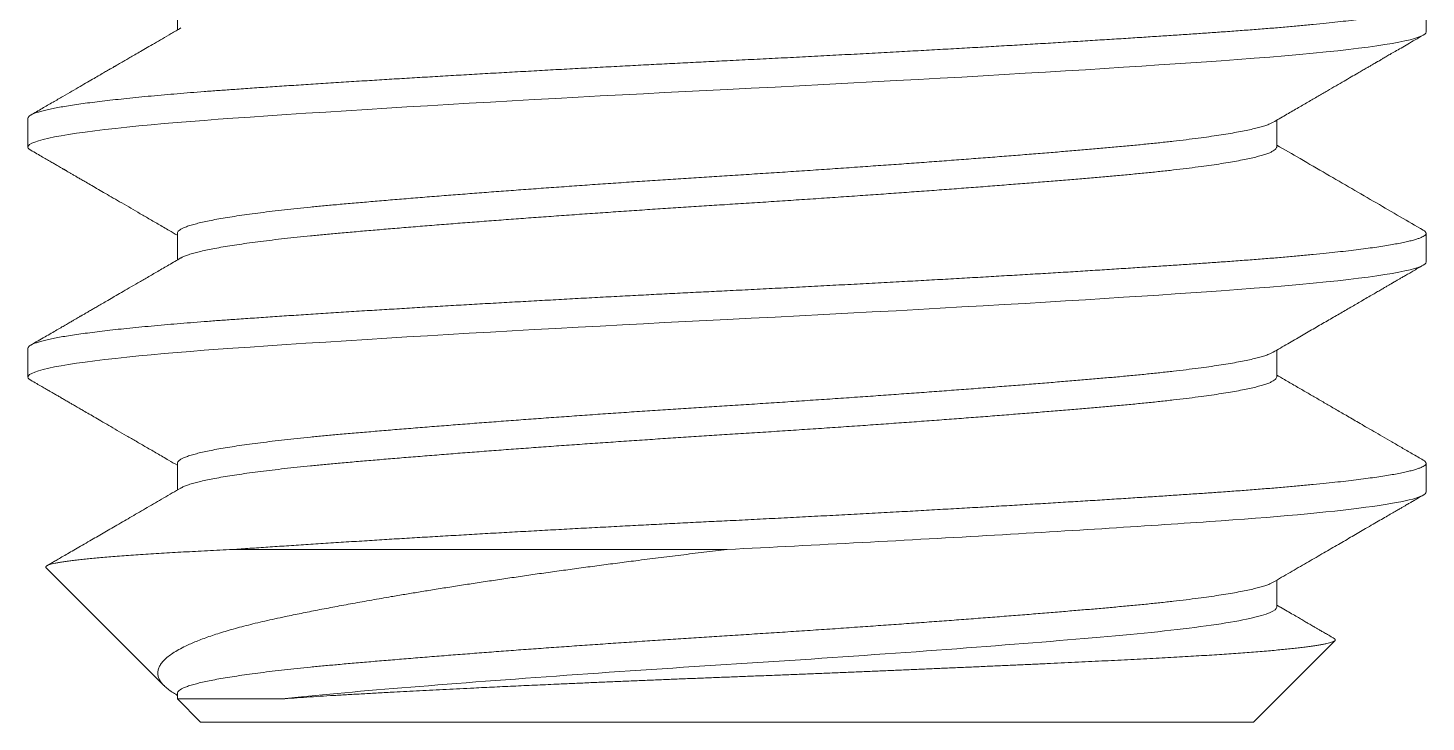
# Model space of a CAD drawing. Header units: inches. Extents: x -1 to 66.5, y -11.9 to 25.2.
# Drawn here: x 66.1278 to 66.3811, y -4.6519 to -4.5262 of the extents above; entities that cross this region are included whole.
import ezdxf

# ---------------------------------------------------------------- set-up
doc = ezdxf.new("R2010")
doc.units = ezdxf.units.IN
doc.header["$MEASUREMENT"] = 0
doc.linetypes.add('SLD-Solid', pattern=[0])
doc.layers.add('Fastener', color=134, linetype='Continuous')

msp = doc.modelspace()

# ---------------------------------------------------------------- linework, layer by layer
at = {"layer": 'Fastener', "linetype": 'SLD-Solid', "lineweight": 15}
for p, q in [((66.15482, -4.52171), (66.15482, -4.52656)), ((66.38109, -4.52691), (66.38109, -4.52171)), ((66.12775, -4.54254), (66.12775, -4.54775)), ((66.35402, -4.54775), (66.35402, -4.5429)), ((66.15482, -4.56337), (66.15482, -4.56822)), ((66.38109, -4.56858), (66.38109, -4.56337)), ((66.12775, -4.58421), (66.12775, -4.58941)), ((66.35402, -4.58941), (66.35402, -4.58456)), ((66.15482, -4.60504), (66.15482, -4.60989)), ((66.38109, -4.61025), (66.38109, -4.60504)), ((66.16485, -4.62066), (66.25442, -4.62066)), ((66.13105, -4.62397), (66.1524, -4.64531)), ((66.35402, -4.63108), (66.35402, -4.62623)), ((66.34984, -4.65191), (66.36457, -4.63718)), ((66.15475, -4.64702), (66.15482, -4.64706)), ((66.15482, -4.64671), (66.15482, -4.64773)), ((66.15482, -4.64773), (66.159, -4.65191)), ((66.34984, -4.65191), (66.159, -4.65191))]:
    msp.add_line(p, q, dxfattribs=at)
at = {"layer": 'Fastener', "linetype": 'SLD-Solid', "lineweight": 15, "flags": 128}
for points in [[(66.12825, -4.54831), (66.12798, -4.54813), (66.12781, -4.54794), (66.12775, -4.54775), (66.12783, -4.54753), (66.12805, -4.54731), (66.12843, -4.54708), (66.12897, -4.54685), (66.12966, -4.54662), (66.13052, -4.54638), (66.13152, -4.54615), (66.13259, -4.54593), (66.13378, -4.54571), (66.13511, -4.54548), (66.13656, -4.54526), (66.13814, -4.54504), (66.13984, -4.54482), (66.14166, -4.5446), (66.1436, -4.54438), (66.14566, -4.54416), (66.14782, -4.54394), (66.15009, -4.54372), (66.15246, -4.54351), (66.15479, -4.54331), (66.15719, -4.54311), (66.15968, -4.54292), (66.16223, -4.54273), (66.16485, -4.54254), (66.16799, -4.54232), (66.17124, -4.5421), (66.17462, -4.54187), (66.17811, -4.54164), (66.18171, -4.54141), (66.18541, -4.54118), (66.18921, -4.54094), (66.19278, -4.54072), (66.19642, -4.5405), (66.20013, -4.54028), (66.20389, -4.54005), (66.20771, -4.53983), (66.21158, -4.53961), (66.2155, -4.53939), (66.21945, -4.53917), (66.22343, -4.53895), (66.22743, -4.53873), (66.23145, -4.53851), (66.23548, -4.5383), (66.23928, -4.5381), (66.24308, -4.5379), (66.24687, -4.53771), (66.25065, -4.53752), (66.25442, -4.53733), (66.25878, -4.53711), (66.26315, -4.53689), (66.26755, -4.53666), (66.27195, -4.53644), (66.27634, -4.5362), (66.28073, -4.53597), (66.2851, -4.53573), (66.28908, -4.53551), (66.29303, -4.53529), (66.29695, -4.53507), (66.30082, -4.53485), (66.30465, -4.53462), (66.30842, -4.5344), (66.31213, -4.53418), (66.31577, -4.53396), (66.31935, -4.53374), (66.32284, -4.53352), (66.32626, -4.53331), (66.32958, -4.53309), (66.33264, -4.53289), (66.33561, -4.5327), (66.33849, -4.5325), (66.34128, -4.53231), (66.34399, -4.53212), (66.34701, -4.5319), (66.34995, -4.53168), (66.35279, -4.53146), (66.35552, -4.53123), (66.35814, -4.53099), (66.36064, -4.53076), (66.36301, -4.53052), (66.36508, -4.5303), (66.36703, -4.53008), (66.36886, -4.52986), (66.37057, -4.52964), (66.37216, -4.52942), (66.37362, -4.52919), (66.37496, -4.52897), (66.37616, -4.52875), (66.37724, -4.52853), (66.37818, -4.52831), (66.37898, -4.5281), (66.37966, -4.52788), (66.38018, -4.52768), (66.38058, -4.52749), (66.38086, -4.52729), (66.38103, -4.5271), (66.38109, -4.52691), (66.38109, -4.52691)], [(66.12825, -4.58998), (66.12798, -4.58979), (66.12781, -4.5896), (66.12775, -4.58941), (66.12783, -4.5892), (66.12805, -4.58897), (66.12843, -4.58875), (66.12897, -4.58852), (66.12966, -4.58829), (66.13052, -4.58805), (66.13152, -4.58781), (66.13259, -4.58759), (66.13378, -4.58737), (66.13511, -4.58715), (66.13656, -4.58693), (66.13814, -4.58671), (66.13984, -4.58648), (66.14166, -4.58626), (66.1436, -4.58604), (66.14566, -4.58582), (66.14782, -4.5856), (66.15009, -4.58539), (66.15246, -4.58517), (66.15479, -4.58498), (66.15719, -4.58478), (66.15968, -4.58458), (66.16223, -4.58439), (66.16485, -4.58421), (66.16799, -4.58399), (66.17124, -4.58377), (66.17462, -4.58354), (66.17811, -4.58331), (66.18171, -4.58308), (66.18541, -4.58284), (66.18921, -4.58261), (66.19278, -4.58239), (66.19642, -4.58216), (66.20013, -4.58194), (66.20389, -4.58172), (66.20771, -4.5815), (66.21158, -4.58128), (66.2155, -4.58105), (66.21945, -4.58083), (66.22343, -4.58061), (66.22743, -4.5804), (66.23145, -4.58018), (66.23548, -4.57997), (66.23928, -4.57977), (66.24308, -4.57957), (66.24687, -4.57938), (66.25065, -4.57919), (66.25442, -4.579), (66.25878, -4.57878), (66.26315, -4.57856), (66.26755, -4.57833), (66.27195, -4.5781), (66.27634, -4.57787), (66.28073, -4.57763), (66.2851, -4.5774), (66.28908, -4.57718), (66.29303, -4.57696), (66.29695, -4.57673), (66.30082, -4.57651), (66.30465, -4.57629), (66.30842, -4.57607), (66.31213, -4.57585), (66.31577, -4.57563), (66.31935, -4.57541), (66.32284, -4.57519), (66.32626, -4.57497), (66.32958, -4.57476), (66.33264, -4.57456), (66.33561, -4.57436), (66.33849, -4.57417), (66.34128, -4.57398), (66.34399, -4.57379), (66.34701, -4.57357), (66.34995, -4.57335), (66.35279, -4.57312), (66.35552, -4.57289), (66.35814, -4.57266), (66.36064, -4.57243), (66.36301, -4.57219), (66.36508, -4.57197), (66.36703, -4.57175), (66.36886, -4.57153), (66.37057, -4.5713), (66.37216, -4.57108), (66.37362, -4.57086), (66.37496, -4.57064), (66.37616, -4.57042), (66.37724, -4.5702), (66.37818, -4.56998), (66.37898, -4.56976), (66.37966, -4.56955), (66.38018, -4.56935), (66.38058, -4.56915), (66.38086, -4.56896), (66.38103, -4.56877), (66.38109, -4.56858), (66.38109, -4.56858)]]:
    msp.add_lwpolyline(points, dxfattribs=at)
at = {"layer": 'Fastener', "linetype": 'SLD-Solid', "lineweight": 15}
for points, knots in [([(66.12775, -4.54254), (66.12777, -4.54247), (66.1278, -4.54232), (66.12803, -4.5421), (66.12841, -4.54187), (66.12895, -4.54164), (66.12964, -4.54141), (66.13049, -4.54118), (66.13147, -4.54095), (66.13257, -4.54072), (66.13376, -4.5405), (66.13508, -4.54028), (66.13654, -4.54005), (66.13812, -4.53983), (66.13982, -4.53961), (66.14164, -4.53939), (66.14358, -4.53917), (66.14564, -4.53895), (66.1478, -4.53873), (66.15007, -4.53851), (66.1524, -4.5383), (66.15477, -4.5381), (66.15718, -4.5379), (66.15966, -4.53771), (66.16221, -4.53752), (66.16498, -4.53732), (66.16798, -4.53711), (66.17123, -4.53689), (66.17461, -4.53666), (66.1781, -4.53644), (66.1817, -4.5362), (66.1854, -4.53597), (66.1891, -4.53574), (66.19277, -4.53551), (66.19641, -4.53529), (66.20012, -4.53507), (66.20388, -4.53485), (66.20771, -4.53462), (66.21158, -4.5344), (66.21549, -4.53418), (66.21944, -4.53396), (66.22342, -4.53374), (66.22742, -4.53352), (66.23144, -4.53331), (66.23539, -4.5331), (66.23927, -4.53289), (66.24307, -4.5327), (66.24687, -4.5325), (66.25065, -4.53231), (66.25462, -4.53211), (66.25879, -4.5319), (66.26316, -4.53168), (66.26756, -4.53146), (66.27196, -4.53123), (66.27635, -4.53099), (66.28074, -4.53076), (66.28499, -4.53053), (66.28909, -4.5303), (66.29304, -4.53008), (66.29696, -4.52986), (66.30083, -4.52964), (66.30466, -4.52942), (66.30843, -4.52919), (66.31214, -4.52897), (66.31578, -4.52875), (66.31936, -4.52853), (66.32285, -4.52831), (66.32627, -4.5281), (66.32953, -4.52789), (66.33265, -4.52768), (66.33562, -4.52749), (66.3385, -4.52729), (66.34129, -4.5271), (66.34414, -4.5269), (66.34704, -4.5267), (66.34997, -4.52647), (66.35281, -4.52625), (66.35554, -4.52602), (66.35816, -4.52579), (66.36066, -4.52555), (66.36297, -4.52532), (66.3651, -4.52509), (66.36705, -4.52487), (66.36888, -4.52465), (66.37059, -4.52443), (66.37218, -4.52421), (66.37364, -4.52398), (66.37498, -4.52376), (66.37618, -4.52354), (66.37726, -4.52332), (66.3782, -4.5231), (66.37901, -4.52289), (66.37967, -4.52268), (66.3802, -4.52248), (66.3806, -4.52228), (66.38088, -4.52208), (66.38105, -4.52189), (66.38111, -4.5217), (66.38103, -4.52149), (66.38086, -4.5213), (66.38065, -4.52118), (66.38057, -4.52114)], [0, 0, 0, 0, 0.010649, 0.021365, 0.032143, 0.042975, 0.053856, 0.06478, 0.07574, 0.085812, 0.095903, 0.106007, 0.116121, 0.126237, 0.13635, 0.146456, 0.156548, 0.166622, 0.176671, 0.186692, 0.196678, 0.206058, 0.215398, 0.224696, 0.233946, 0.243146, 0.253795, 0.264512, 0.275289, 0.286121, 0.297003, 0.307927, 0.318886, 0.328958, 0.339049, 0.349154, 0.359267, 0.369383, 0.379496, 0.389602, 0.399694, 0.409768, 0.419818, 0.429838, 0.439824, 0.449204, 0.458545, 0.467842, 0.477093, 0.486293, 0.496942, 0.507658, 0.518435, 0.529268, 0.540149, 0.551073, 0.562032, 0.572104, 0.582195, 0.5923, 0.602413, 0.612529, 0.622643, 0.632748, 0.642841, 0.652914, 0.662964, 0.672984, 0.682971, 0.69235, 0.701691, 0.710988, 0.720239, 0.729439, 0.740088, 0.750804, 0.761581, 0.772414, 0.783295, 0.794219, 0.805179, 0.815251, 0.825342, 0.835446, 0.845559, 0.855675, 0.865789, 0.875895, 0.885987, 0.896061, 0.90611, 0.916131, 0.926117, 0.935497, 0.944837, 0.954135, 0.963385, 0.972585, 0.983234, 0.99395, 1, 1, 1, 1]), ([(66.15545, -4.52619), (66.15487, -4.52652), (66.15376, -4.52717), (66.15216, -4.5281), (66.1507, -4.52895), (66.14938, -4.52971), (66.1482, -4.5304), (66.14716, -4.531), (66.14626, -4.53153), (66.1455, -4.53197), (66.14488, -4.53233), (66.1444, -4.53261), (66.14406, -4.5328), (66.14385, -4.53293), (66.14371, -4.53301), (66.14356, -4.53309), (66.14331, -4.53324), (66.1429, -4.53347), (66.14232, -4.53381), (66.14159, -4.53423), (66.14071, -4.53475), (66.13968, -4.53535), (66.13849, -4.53603), (66.13715, -4.53681), (66.13567, -4.53767), (66.13403, -4.53862), (66.13224, -4.53966), (66.13029, -4.54079), (66.12895, -4.54157), (66.12825, -4.54197)], [0, 0, 0, 0, 0.063879, 0.122656, 0.176329, 0.224897, 0.268357, 0.306708, 0.339948, 0.367566, 0.390273, 0.408069, 0.420955, 0.427633, 0.431508, 0.436429, 0.443773, 0.459516, 0.480822, 0.507691, 0.540123, 0.57812, 0.621681, 0.67081, 0.725506, 0.785772, 0.851608, 0.923017, 1, 1, 1, 1]), ([(66.35338, -4.54327), (66.35413, -4.54283), (66.35557, -4.542), (66.35766, -4.54078), (66.35963, -4.53964), (66.36147, -4.53857), (66.36318, -4.53758), (66.36475, -4.53667), (66.36618, -4.53584), (66.36749, -4.53508), (66.36859, -4.53444), (66.36949, -4.53392), (66.37018, -4.53351), (66.37078, -4.53317), (66.37128, -4.53288), (66.37167, -4.53265), (66.37194, -4.53249), (66.37215, -4.53238), (66.37238, -4.53224), (66.37273, -4.53204), (66.37323, -4.53175), (66.37385, -4.53138), (66.37462, -4.53094), (66.37553, -4.53041), (66.3766, -4.52979), (66.37781, -4.52909), (66.37915, -4.52831), (66.38009, -4.52777), (66.38059, -4.52748)], [0, 0, 0, 0, 0.08181, 0.158917, 0.231317, 0.299006, 0.361984, 0.419247, 0.47196, 0.520123, 0.563735, 0.593178, 0.618877, 0.640831, 0.659041, 0.673506, 0.68427, 0.689052, 0.695826, 0.709726, 0.728109, 0.750978, 0.778333, 0.812455, 0.851682, 0.896014, 0.945453, 1, 1, 1, 1]), ([(66.15482, -4.56337), (66.15483, -4.56329), (66.15486, -4.56312), (66.15511, -4.56286), (66.15552, -4.56259), (66.1561, -4.56232), (66.15684, -4.56205), (66.15774, -4.56178), (66.15877, -4.56151), (66.15994, -4.56124), (66.16125, -4.56098), (66.1627, -4.56071), (66.1643, -4.56044), (66.16603, -4.56018), (66.16789, -4.55991), (66.16988, -4.55965), (66.172, -4.55939), (66.17421, -4.55913), (66.17652, -4.55888), (66.17891, -4.55864), (66.1814, -4.5584), (66.18404, -4.55816), (66.18686, -4.55791), (66.18988, -4.55765), (66.19302, -4.55738), (66.19628, -4.55711), (66.19965, -4.55684), (66.20307, -4.55657), (66.20651, -4.5563), (66.20996, -4.55603), (66.21349, -4.55577), (66.21708, -4.5555), (66.22073, -4.55523), (66.22442, -4.55497), (66.22816, -4.5547), (66.23192, -4.55444), (66.23571, -4.55418), (66.23949, -4.55393), (66.24325, -4.55368), (66.24699, -4.55343), (66.25071, -4.55319), (66.25452, -4.55295), (66.25843, -4.5527), (66.26245, -4.55244), (66.26648, -4.55218), (66.27052, -4.55191), (66.27455, -4.55163), (66.27848, -4.55136), (66.28231, -4.55109), (66.28603, -4.55083), (66.2897, -4.55056), (66.29333, -4.55029), (66.29689, -4.55003), (66.30039, -4.54976), (66.30381, -4.5495), (66.30714, -4.54923), (66.31039, -4.54897), (66.31352, -4.54872), (66.31653, -4.54847), (66.31941, -4.54822), (66.32219, -4.54798), (66.32494, -4.54774), (66.32765, -4.54749), (66.33032, -4.54723), (66.33288, -4.54697), (66.33533, -4.5467), (66.33765, -4.54642), (66.3398, -4.54615), (66.34177, -4.54588), (66.34358, -4.54562), (66.34525, -4.54535), (66.34679, -4.54508), (66.34818, -4.54482), (66.34942, -4.54455), (66.35052, -4.54429), (66.35147, -4.54403), (66.35227, -4.54377), (66.35292, -4.54351), (66.35323, -4.54335), (66.35338, -4.54327)], [0, 0, 0, 0, 0.013258, 0.026612, 0.040052, 0.053568, 0.067149, 0.080783, 0.093678, 0.1066, 0.11954, 0.132488, 0.145434, 0.158367, 0.171279, 0.184158, 0.196996, 0.209782, 0.222281, 0.234713, 0.24707, 0.259343, 0.272601, 0.285955, 0.299395, 0.312911, 0.326492, 0.340126, 0.353021, 0.365943, 0.378883, 0.391831, 0.404777, 0.41771, 0.430622, 0.443501, 0.456339, 0.469125, 0.481624, 0.494056, 0.506413, 0.518686, 0.531944, 0.545298, 0.558738, 0.572254, 0.585835, 0.59947, 0.612364, 0.625286, 0.638226, 0.651174, 0.66412, 0.677053, 0.689965, 0.702844, 0.715682, 0.728468, 0.740967, 0.753399, 0.765756, 0.778029, 0.791287, 0.804641, 0.818081, 0.831597, 0.845178, 0.858813, 0.871707, 0.884629, 0.897569, 0.910517, 0.923463, 0.936397, 0.949308, 0.962187, 0.975025, 0.987811, 1, 1, 1, 1]), ([(66.12825, -4.54831), (66.12863, -4.54853), (66.12934, -4.54895), (66.13036, -4.54954), (66.13126, -4.55006), (66.13204, -4.55051), (66.13271, -4.5509), (66.13323, -4.5512), (66.13362, -4.55143), (66.1339, -4.55159), (66.13412, -4.55172), (66.13429, -4.55181), (66.13441, -4.55189), (66.13453, -4.55196), (66.13466, -4.55203), (66.13489, -4.55216), (66.13522, -4.55236), (66.13567, -4.55262), (66.13617, -4.55291), (66.13672, -4.55323), (66.13736, -4.5536), (66.13815, -4.55405), (66.1391, -4.55461), (66.14024, -4.55526), (66.1415, -4.556), (66.14288, -4.5568), (66.1444, -4.55768), (66.14601, -4.55861), (66.1477, -4.5596), (66.14948, -4.56063), (66.15137, -4.56173), (66.15316, -4.56277), (66.15432, -4.56344), (66.15482, -4.56373)], [0, 0, 0, 0, 0.042582, 0.080812, 0.114692, 0.144223, 0.169403, 0.190236, 0.203007, 0.213332, 0.222181, 0.227797, 0.231791, 0.236269, 0.24124, 0.246704, 0.261537, 0.279109, 0.297126, 0.317951, 0.34193, 0.369063, 0.406894, 0.449527, 0.496959, 0.549189, 0.606217, 0.668038, 0.730718, 0.797656, 0.868853, 0.944305, 1, 1, 1, 1]), ([(66.15547, -4.56785), (66.15549, -4.56784), (66.15565, -4.56773), (66.15611, -4.56753), (66.15684, -4.56726), (66.15774, -4.56699), (66.15877, -4.56672), (66.15994, -4.56645), (66.16125, -4.56619), (66.1627, -4.56592), (66.1643, -4.56565), (66.16603, -4.56539), (66.16789, -4.56512), (66.16988, -4.56486), (66.172, -4.5646), (66.17421, -4.56434), (66.17652, -4.56409), (66.17891, -4.56385), (66.1814, -4.56361), (66.18404, -4.56337), (66.18686, -4.56312), (66.18988, -4.56286), (66.19302, -4.56259), (66.19628, -4.56232), (66.19965, -4.56205), (66.20307, -4.56178), (66.20651, -4.56151), (66.20996, -4.56124), (66.21349, -4.56098), (66.21708, -4.56071), (66.22073, -4.56044), (66.22442, -4.56018), (66.22816, -4.55991), (66.23192, -4.55965), (66.23571, -4.55939), (66.23949, -4.55913), (66.24325, -4.55888), (66.24699, -4.55864), (66.25071, -4.5584), (66.25452, -4.55816), (66.25843, -4.55791), (66.26245, -4.55765), (66.26648, -4.55738), (66.27052, -4.55711), (66.27455, -4.55684), (66.27848, -4.55657), (66.28231, -4.5563), (66.28603, -4.55603), (66.2897, -4.55577), (66.29333, -4.5555), (66.29689, -4.55523), (66.30039, -4.55497), (66.30381, -4.5547), (66.30714, -4.55444), (66.31039, -4.55418), (66.31352, -4.55393), (66.31653, -4.55368), (66.31941, -4.55343), (66.32219, -4.55319), (66.32494, -4.55295), (66.32765, -4.5527), (66.33032, -4.55244), (66.33288, -4.55218), (66.33533, -4.55191), (66.33765, -4.55163), (66.3398, -4.55136), (66.34177, -4.55109), (66.34358, -4.55083), (66.34525, -4.55056), (66.34679, -4.55029), (66.34818, -4.55003), (66.34942, -4.54976), (66.35052, -4.5495), (66.35147, -4.54923), (66.35228, -4.54897), (66.35292, -4.54872), (66.35342, -4.54847), (66.35377, -4.54822), (66.35396, -4.54798), (66.35405, -4.54783), (66.35402, -4.54775), (66.35402, -4.54775)], [0, 0, 0, 0, 0.0026783, 0.0161941, 0.0297749, 0.0434093, 0.0563036, 0.0692257, 0.0821656, 0.0951134, 0.108059, 0.1209924, 0.1339037, 0.1467828, 0.1596202, 0.1724064, 0.1849053, 0.1973372, 0.2096938, 0.2219673, 0.2352248, 0.2485787, 0.2620187, 0.2755346, 0.2891153, 0.3027497, 0.315644, 0.3285661, 0.3415061, 0.3544539, 0.3673995, 0.3803329, 0.3932441, 0.4061233, 0.4189607, 0.4317468, 0.4442457, 0.4566776, 0.4690343, 0.4813077, 0.4945653, 0.5079191, 0.5213592, 0.534875, 0.5484557, 0.5620902, 0.5749845, 0.5879066, 0.6008465, 0.6137943, 0.6267399, 0.6396733, 0.6525845, 0.6654637, 0.6783011, 0.6910872, 0.7035861, 0.716018, 0.7283747, 0.7406482, 0.7539057, 0.7672595, 0.7806996, 0.7942154, 0.8077962, 0.8214306, 0.8343249, 0.847247, 0.8601869, 0.8731347, 0.8860803, 0.8990137, 0.911925, 0.9248041, 0.9376415, 0.9504277, 0.9629266, 0.9753585, 0.9877151, 0.9999886, 1, 1, 1, 1]), ([(66.38059, -4.56281), (66.3792, -4.562), (66.37636, -4.56036), (66.37204, -4.55785), (66.36758, -4.55526), (66.36297, -4.55259), (66.35844, -4.54996), (66.35544, -4.54821), (66.35402, -4.54739)], [0, 0, 0, 0, 0.157286, 0.319938, 0.487947, 0.661304, 0.84, 1, 1, 1, 1]), ([(66.12775, -4.58421), (66.12777, -4.58413), (66.1278, -4.58399), (66.12803, -4.58377), (66.12841, -4.58354), (66.12895, -4.58331), (66.12964, -4.58308), (66.13049, -4.58284), (66.13147, -4.58261), (66.13257, -4.58239), (66.13376, -4.58216), (66.13508, -4.58194), (66.13654, -4.58172), (66.13812, -4.5815), (66.13982, -4.58128), (66.14164, -4.58105), (66.14358, -4.58083), (66.14564, -4.58061), (66.1478, -4.5804), (66.15007, -4.58018), (66.1524, -4.57997), (66.15477, -4.57977), (66.15718, -4.57957), (66.15966, -4.57938), (66.16221, -4.57918), (66.16498, -4.57899), (66.16798, -4.57878), (66.17123, -4.57856), (66.17461, -4.57833), (66.1781, -4.5781), (66.1817, -4.57787), (66.1854, -4.57763), (66.1891, -4.5774), (66.19277, -4.57718), (66.19641, -4.57696), (66.20012, -4.57673), (66.20388, -4.57651), (66.20771, -4.57629), (66.21158, -4.57607), (66.21549, -4.57585), (66.21944, -4.57563), (66.22342, -4.57541), (66.22742, -4.57519), (66.23144, -4.57497), (66.23539, -4.57476), (66.23927, -4.57456), (66.24307, -4.57436), (66.24687, -4.57417), (66.25065, -4.57398), (66.25462, -4.57378), (66.25879, -4.57357), (66.26316, -4.57335), (66.26756, -4.57312), (66.27196, -4.57289), (66.27635, -4.57266), (66.28074, -4.57243), (66.28499, -4.5722), (66.28909, -4.57197), (66.29304, -4.57175), (66.29696, -4.57153), (66.30083, -4.5713), (66.30466, -4.57108), (66.30843, -4.57086), (66.31214, -4.57064), (66.31578, -4.57042), (66.31936, -4.5702), (66.32285, -4.56998), (66.32627, -4.56976), (66.32953, -4.56955), (66.33265, -4.56935), (66.33562, -4.56915), (66.3385, -4.56896), (66.34129, -4.56877), (66.34414, -4.56857), (66.34704, -4.56836), (66.34997, -4.56814), (66.35281, -4.56791), (66.35554, -4.56769), (66.35816, -4.56745), (66.36066, -4.56722), (66.36297, -4.56699), (66.3651, -4.56676), (66.36705, -4.56654), (66.36888, -4.56632), (66.37059, -4.5661), (66.37218, -4.56587), (66.37364, -4.56565), (66.37498, -4.56543), (66.37618, -4.56521), (66.37726, -4.56499), (66.3782, -4.56477), (66.37901, -4.56456), (66.37967, -4.56435), (66.3802, -4.56414), (66.3806, -4.56395), (66.38088, -4.56375), (66.38105, -4.56356), (66.38111, -4.56336), (66.38103, -4.56315), (66.38086, -4.56297), (66.38065, -4.56285), (66.38057, -4.56281)], [0, 0, 0, 0, 0.010649, 0.021365, 0.032143, 0.042975, 0.053857, 0.06478, 0.07574, 0.085812, 0.095903, 0.106008, 0.116121, 0.126237, 0.13635, 0.146456, 0.156548, 0.166622, 0.176672, 0.186692, 0.196678, 0.206058, 0.215399, 0.224696, 0.233947, 0.243147, 0.253796, 0.264512, 0.275289, 0.286122, 0.297003, 0.307927, 0.318887, 0.328959, 0.33905, 0.349154, 0.359268, 0.369384, 0.379497, 0.389603, 0.399695, 0.409769, 0.419818, 0.429839, 0.439825, 0.449205, 0.458545, 0.467843, 0.477094, 0.486294, 0.496943, 0.507659, 0.518436, 0.529269, 0.54015, 0.551074, 0.562033, 0.572105, 0.582196, 0.592301, 0.602414, 0.61253, 0.622644, 0.63275, 0.642842, 0.652916, 0.662965, 0.672986, 0.682972, 0.692352, 0.701692, 0.71099, 0.72024, 0.72944, 0.740089, 0.750806, 0.761583, 0.772416, 0.783297, 0.794221, 0.80518, 0.815252, 0.825343, 0.835448, 0.845561, 0.855677, 0.865791, 0.875896, 0.885989, 0.896062, 0.906112, 0.916133, 0.926119, 0.935498, 0.944839, 0.954137, 0.963387, 0.972587, 0.983236, 0.993952, 1, 1, 1, 1]), ([(66.15545, -4.56785), (66.15473, -4.56827), (66.15334, -4.56908), (66.15133, -4.57025), (66.14946, -4.57133), (66.14774, -4.57233), (66.14616, -4.57325), (66.14472, -4.57408), (66.14344, -4.57483), (66.14229, -4.5755), (66.14129, -4.57608), (66.14044, -4.57657), (66.13973, -4.57698), (66.13918, -4.5773), (66.13877, -4.57754), (66.13845, -4.57773), (66.13813, -4.57791), (66.13784, -4.57808), (66.1376, -4.57822), (66.13741, -4.57833), (66.13724, -4.57842), (66.13706, -4.57853), (66.13681, -4.57868), (66.13645, -4.57888), (66.13597, -4.57916), (66.13538, -4.5795), (66.13469, -4.57991), (66.13388, -4.58037), (66.13297, -4.5809), (66.13194, -4.5815), (66.13081, -4.58216), (66.12956, -4.58288), (66.1287, -4.58338), (66.12825, -4.58364)], [0, 0, 0, 0, 0.079333, 0.153348, 0.222044, 0.285419, 0.343471, 0.396197, 0.443595, 0.485665, 0.522405, 0.553813, 0.579888, 0.60063, 0.613932, 0.62505, 0.63666, 0.648808, 0.656618, 0.663577, 0.669444, 0.675154, 0.683743, 0.69728, 0.714835, 0.736409, 0.762003, 0.791617, 0.82525, 0.862905, 0.904581, 0.950279, 1, 1, 1, 1]), ([(66.35338, -4.58493), (66.35426, -4.58442), (66.35598, -4.58343), (66.35849, -4.58197), (66.36089, -4.58057), (66.36317, -4.57925), (66.36534, -4.57799), (66.36739, -4.5768), (66.36908, -4.57582), (66.37042, -4.57504), (66.3714, -4.57447), (66.37228, -4.57397), (66.37303, -4.57353), (66.37367, -4.57316), (66.37415, -4.57288), (66.3745, -4.57268), (66.37471, -4.57255), (66.37485, -4.57247), (66.37496, -4.57241), (66.37511, -4.57232), (66.37536, -4.57218), (66.37569, -4.57199), (66.37612, -4.57174), (66.37663, -4.57144), (66.37725, -4.57108), (66.37795, -4.57068), (66.37875, -4.57021), (66.37964, -4.5697), (66.38026, -4.56934), (66.38059, -4.56915)], [0, 0, 0, 0, 0.096728, 0.1892, 0.277414, 0.361364, 0.441047, 0.516462, 0.587605, 0.627134, 0.663799, 0.69601, 0.723762, 0.747057, 0.765893, 0.777095, 0.785789, 0.789195, 0.792185, 0.797655, 0.806528, 0.818802, 0.834479, 0.853558, 0.876039, 0.901925, 0.931212, 0.963904, 1, 1, 1, 1]), ([(66.15482, -4.60504), (66.15482, -4.60504), (66.15479, -4.60495), (66.15488, -4.60479), (66.15511, -4.60452), (66.15552, -4.60426), (66.1561, -4.60399), (66.15684, -4.60372), (66.15774, -4.60344), (66.15877, -4.60317), (66.15994, -4.60291), (66.16125, -4.60264), (66.1627, -4.60238), (66.1643, -4.60211), (66.16603, -4.60184), (66.16789, -4.60158), (66.16988, -4.60132), (66.172, -4.60106), (66.17421, -4.6008), (66.17652, -4.60055), (66.17891, -4.60031), (66.1814, -4.60007), (66.18404, -4.59982), (66.18686, -4.59958), (66.18988, -4.59932), (66.19302, -4.59905), (66.19628, -4.59878), (66.19965, -4.59851), (66.20307, -4.59824), (66.20651, -4.59797), (66.20996, -4.5977), (66.21349, -4.59744), (66.21708, -4.59717), (66.22073, -4.5969), (66.22442, -4.59664), (66.22816, -4.59637), (66.23192, -4.59611), (66.23571, -4.59585), (66.23949, -4.59559), (66.24325, -4.59534), (66.24699, -4.5951), (66.25071, -4.59486), (66.25452, -4.59462), (66.25843, -4.59437), (66.26245, -4.59411), (66.26648, -4.59384), (66.27052, -4.59357), (66.27455, -4.5933), (66.27848, -4.59303), (66.28231, -4.59276), (66.28603, -4.59249), (66.2897, -4.59223), (66.29333, -4.59196), (66.29689, -4.59169), (66.30039, -4.59143), (66.30381, -4.59116), (66.30714, -4.5909), (66.31039, -4.59064), (66.31352, -4.59038), (66.31653, -4.59013), (66.31941, -4.58989), (66.32219, -4.58965), (66.32494, -4.58941), (66.32765, -4.58916), (66.33032, -4.5889), (66.33288, -4.58863), (66.33533, -4.58836), (66.33765, -4.58809), (66.3398, -4.58782), (66.34177, -4.58755), (66.34358, -4.58728), (66.34525, -4.58702), (66.34679, -4.58675), (66.34818, -4.58648), (66.34942, -4.58622), (66.35052, -4.58595), (66.35147, -4.58569), (66.35227, -4.58543), (66.35292, -4.58518), (66.35323, -4.58501), (66.35338, -4.58493)], [0, 0, 0, 0, 0.000019, 0.013276, 0.02663, 0.04007, 0.053586, 0.067166, 0.080801, 0.093695, 0.106617, 0.119557, 0.132504, 0.14545, 0.158383, 0.171294, 0.184174, 0.197011, 0.209797, 0.222296, 0.234728, 0.247084, 0.259358, 0.272615, 0.285969, 0.299409, 0.312924, 0.326505, 0.340139, 0.353034, 0.365956, 0.378896, 0.391843, 0.404789, 0.417722, 0.430633, 0.443512, 0.45635, 0.469136, 0.481635, 0.494066, 0.506423, 0.518696, 0.531954, 0.545308, 0.558748, 0.572263, 0.585844, 0.599478, 0.612373, 0.625295, 0.638234, 0.651182, 0.664128, 0.677061, 0.689972, 0.702851, 0.715689, 0.728475, 0.740973, 0.753405, 0.765762, 0.778035, 0.791293, 0.804646, 0.818086, 0.831602, 0.845183, 0.858817, 0.871711, 0.884633, 0.897573, 0.910521, 0.923467, 0.9364, 0.949311, 0.96219, 0.975027, 0.987813, 1, 1, 1, 1]), ([(66.12825, -4.58998), (66.12861, -4.59019), (66.12928, -4.59058), (66.13021, -4.59112), (66.13099, -4.59157), (66.13162, -4.59193), (66.13209, -4.59221), (66.13255, -4.59247), (66.13306, -4.59277), (66.13369, -4.59313), (66.13435, -4.59352), (66.13498, -4.59389), (66.13559, -4.59424), (66.13619, -4.59458), (66.13685, -4.59497), (66.13765, -4.59543), (66.13862, -4.59599), (66.13975, -4.59665), (66.14102, -4.59739), (66.14243, -4.59821), (66.14398, -4.59911), (66.14564, -4.60007), (66.14739, -4.60108), (66.14923, -4.60215), (66.15119, -4.60329), (66.15307, -4.60438), (66.15429, -4.60509), (66.15482, -4.6054)], [0, 0, 0, 0, 0.040701, 0.07571, 0.105031, 0.128662, 0.146605, 0.15886, 0.180405, 0.204268, 0.229281, 0.255164, 0.27611, 0.297693, 0.322335, 0.351065, 0.388495, 0.431155, 0.479043, 0.532159, 0.5905, 0.654064, 0.718779, 0.788133, 0.862125, 0.940753, 1, 1, 1, 1]), ([(66.15547, -4.60952), (66.15549, -4.6095), (66.15565, -4.6094), (66.15611, -4.6092), (66.15684, -4.60892), (66.15774, -4.60865), (66.15877, -4.60838), (66.15994, -4.60812), (66.16125, -4.60785), (66.1627, -4.60758), (66.1643, -4.60732), (66.16603, -4.60705), (66.16789, -4.60679), (66.16988, -4.60653), (66.172, -4.60627), (66.17421, -4.60601), (66.17652, -4.60576), (66.17891, -4.60551), (66.1814, -4.60527), (66.18404, -4.60503), (66.18686, -4.60478), (66.18988, -4.60452), (66.19302, -4.60426), (66.19628, -4.60399), (66.19965, -4.60372), (66.20307, -4.60344), (66.20651, -4.60317), (66.20996, -4.60291), (66.21349, -4.60264), (66.21708, -4.60238), (66.22073, -4.60211), (66.22442, -4.60184), (66.22816, -4.60158), (66.23192, -4.60132), (66.23571, -4.60106), (66.23949, -4.6008), (66.24325, -4.60055), (66.24699, -4.60031), (66.25071, -4.60007), (66.25452, -4.59982), (66.25843, -4.59958), (66.26245, -4.59932), (66.26648, -4.59905), (66.27052, -4.59878), (66.27455, -4.59851), (66.27848, -4.59824), (66.28231, -4.59797), (66.28603, -4.5977), (66.2897, -4.59744), (66.29333, -4.59717), (66.29689, -4.5969), (66.30039, -4.59664), (66.30381, -4.59637), (66.30714, -4.59611), (66.31039, -4.59585), (66.31352, -4.59559), (66.31653, -4.59534), (66.31941, -4.5951), (66.32219, -4.59486), (66.32494, -4.59462), (66.32765, -4.59437), (66.33032, -4.59411), (66.33288, -4.59384), (66.33533, -4.59357), (66.33765, -4.5933), (66.3398, -4.59303), (66.34177, -4.59276), (66.34358, -4.59249), (66.34525, -4.59223), (66.34679, -4.59196), (66.34818, -4.59169), (66.34942, -4.59143), (66.35052, -4.59116), (66.35147, -4.5909), (66.35228, -4.59064), (66.35292, -4.59038), (66.35342, -4.59013), (66.35377, -4.58989), (66.35398, -4.58965), (66.35401, -4.58949), (66.35402, -4.58941)], [0, 0, 0, 0, 0.002673, 0.016189, 0.02977, 0.043405, 0.0563, 0.069222, 0.082162, 0.09511, 0.108056, 0.12099, 0.133902, 0.146781, 0.159619, 0.172405, 0.184905, 0.197337, 0.209694, 0.221968, 0.235226, 0.24858, 0.26202, 0.275536, 0.289117, 0.302752, 0.315647, 0.328569, 0.34151, 0.354458, 0.367404, 0.380337, 0.393249, 0.406128, 0.418966, 0.431753, 0.444252, 0.456684, 0.469041, 0.481315, 0.494573, 0.507927, 0.521367, 0.534884, 0.548465, 0.562099, 0.574994, 0.587917, 0.600857, 0.613805, 0.626751, 0.639685, 0.652596, 0.665476, 0.678313, 0.6911, 0.703599, 0.716031, 0.728388, 0.740662, 0.75392, 0.767274, 0.780715, 0.794231, 0.807812, 0.821447, 0.834341, 0.847264, 0.860204, 0.873152, 0.886098, 0.899032, 0.911943, 0.924823, 0.937661, 0.950447, 0.962946, 0.975379, 0.987736, 1, 1, 1, 1]), ([(66.38059, -4.60447), (66.37992, -4.60408), (66.37861, -4.60333), (66.37671, -4.60222), (66.37491, -4.60118), (66.37322, -4.6002), (66.37165, -4.59929), (66.3702, -4.59845), (66.36889, -4.59769), (66.36771, -4.597), (66.36662, -4.59637), (66.36561, -4.59579), (66.36437, -4.59507), (66.36286, -4.59419), (66.36106, -4.59314), (66.35924, -4.59209), (66.35737, -4.591), (66.35562, -4.58999), (66.3545, -4.58933), (66.35402, -4.58906)], [0, 0, 0, 0, 0.075818, 0.147516, 0.215097, 0.278561, 0.337907, 0.393139, 0.441448, 0.486099, 0.527095, 0.564436, 0.599702, 0.666953, 0.734843, 0.803372, 0.872853, 0.946171, 1, 1, 1, 1]), ([(66.16485, -4.62066), (66.16589, -4.62059), (66.16797, -4.62045), (66.17123, -4.62022), (66.17461, -4.62), (66.1781, -4.61977), (66.1817, -4.61954), (66.1854, -4.6193), (66.1891, -4.61907), (66.19277, -4.61884), (66.19641, -4.61862), (66.20012, -4.6184), (66.20388, -4.61818), (66.20771, -4.61796), (66.21158, -4.61773), (66.21549, -4.61751), (66.21944, -4.61729), (66.22342, -4.61707), (66.22742, -4.61685), (66.23144, -4.61664), (66.23539, -4.61643), (66.23927, -4.61623), (66.24307, -4.61603), (66.24687, -4.61583), (66.25065, -4.61564), (66.25462, -4.61545), (66.25879, -4.61524), (66.26316, -4.61502), (66.26756, -4.61479), (66.27196, -4.61456), (66.27635, -4.61433), (66.28074, -4.61409), (66.28499, -4.61386), (66.28909, -4.61364), (66.29304, -4.61341), (66.29696, -4.61319), (66.30083, -4.61297), (66.30466, -4.61275), (66.30843, -4.61253), (66.31214, -4.6123), (66.31578, -4.61208), (66.31936, -4.61186), (66.32285, -4.61165), (66.32627, -4.61143), (66.32953, -4.61122), (66.33265, -4.61102), (66.33562, -4.61082), (66.3385, -4.61063), (66.34129, -4.61044), (66.34414, -4.61024), (66.34704, -4.61003), (66.34997, -4.60981), (66.35281, -4.60958), (66.35554, -4.60935), (66.35816, -4.60912), (66.36066, -4.60888), (66.36297, -4.60865), (66.3651, -4.60843), (66.36705, -4.60821), (66.36888, -4.60798), (66.37059, -4.60776), (66.37218, -4.60754), (66.37364, -4.60732), (66.37498, -4.6071), (66.37618, -4.60688), (66.37726, -4.60666), (66.3782, -4.60644), (66.37901, -4.60622), (66.37967, -4.60601), (66.3802, -4.60581), (66.3806, -4.60561), (66.38088, -4.60542), (66.38105, -4.60523), (66.38111, -4.60503), (66.38103, -4.60482), (66.38086, -4.60463), (66.38065, -4.60451), (66.38057, -4.60447)], [0, 0, 0, 0, 0.01407, 0.028229, 0.042469, 0.056782, 0.071159, 0.085592, 0.100073, 0.113381, 0.126714, 0.140065, 0.153427, 0.166793, 0.180156, 0.193508, 0.206843, 0.220153, 0.233431, 0.246671, 0.259865, 0.272258, 0.2846, 0.296884, 0.309107, 0.321262, 0.335333, 0.349492, 0.363731, 0.378044, 0.392421, 0.406855, 0.421335, 0.434643, 0.447976, 0.461327, 0.474689, 0.488055, 0.501418, 0.51477, 0.528105, 0.541415, 0.554693, 0.567933, 0.581128, 0.593521, 0.605862, 0.618147, 0.630369, 0.642525, 0.656595, 0.670754, 0.684994, 0.699307, 0.713684, 0.728117, 0.742598, 0.755905, 0.769238, 0.782589, 0.795952, 0.809318, 0.82268, 0.836033, 0.849367, 0.862677, 0.875956, 0.889195, 0.90239, 0.914783, 0.927124, 0.939409, 0.951632, 0.963787, 0.977857, 0.992016, 1, 1, 1, 1]), ([(66.15545, -4.60952), (66.15442, -4.61012), (66.15239, -4.6113), (66.14943, -4.61302), (66.14661, -4.61466), (66.14393, -4.61621), (66.1414, -4.61768), (66.13931, -4.61889), (66.13764, -4.61986), (66.13638, -4.62059), (66.13523, -4.62126), (66.13418, -4.62186), (66.13329, -4.62238), (66.13254, -4.62282), (66.13193, -4.62317), (66.13149, -4.62343), (66.13125, -4.62356), (66.1312, -4.62359)], [0, 0, 0, 0, 0.128225, 0.250485, 0.366773, 0.477082, 0.581409, 0.67975, 0.735778, 0.787876, 0.835453, 0.878506, 0.917035, 0.945686, 0.971196, 0.993562, 1, 1, 1, 1]), ([(66.25442, -4.62066), (66.27058, -4.61986), (66.28737, -4.61896), (66.31841, -4.61716), (66.33256, -4.61626), (66.35541, -4.61465), (66.36502, -4.61375), (66.37787, -4.61195), (66.38109, -4.61105), (66.38109, -4.61025)], [0, 0, 0, 0, 0.25, 0.25, 0.5, 0.5, 0.75, 0.75, 1, 1, 1, 1]), ([(66.35338, -4.6266), (66.35441, -4.626), (66.35642, -4.62483), (66.35937, -4.62312), (66.36217, -4.6215), (66.36484, -4.61995), (66.36737, -4.61848), (66.36946, -4.61726), (66.37114, -4.61629), (66.3724, -4.61556), (66.37354, -4.6149), (66.37456, -4.61431), (66.37541, -4.61382), (66.37611, -4.61341), (66.37667, -4.61308), (66.3771, -4.61284), (66.37747, -4.61262), (66.37785, -4.6124), (66.37836, -4.61211), (66.37899, -4.61174), (66.37975, -4.6113), (66.38029, -4.61098), (66.38059, -4.61081)], [0, 0, 0, 0, 0.113345, 0.221607, 0.324782, 0.422862, 0.515844, 0.603725, 0.653954, 0.700494, 0.74245, 0.779821, 0.812605, 0.836423, 0.857055, 0.874502, 0.883858, 0.897778, 0.916352, 0.93958, 0.967462, 1, 1, 1, 1]), ([(66.16485, -4.62066), (66.16407, -4.6207), (66.16251, -4.62077), (66.16026, -4.62088), (66.15806, -4.621), (66.15595, -4.62111), (66.1539, -4.62122), (66.15192, -4.62134), (66.15, -4.62146), (66.14816, -4.62158), (66.1464, -4.6217), (66.14473, -4.62182), (66.14314, -4.62194), (66.14167, -4.62206), (66.1403, -4.62218), (66.13903, -4.6223), (66.13786, -4.62242), (66.13677, -4.62254), (66.13577, -4.62266), (66.13485, -4.62278), (66.13403, -4.6229), (66.1333, -4.62302), (66.13266, -4.62315), (66.13213, -4.62327), (66.13169, -4.62339), (66.13136, -4.62351), (66.13114, -4.62362), (66.13101, -4.62374), (66.13098, -4.62385), (66.131, -4.62393), (66.13105, -4.62397), (66.13105, -4.62397)], [0, 0, 0, 0, 0.03514, 0.070287, 0.105427, 0.140811, 0.176201, 0.211585, 0.247739, 0.283901, 0.320054, 0.356474, 0.392901, 0.429321, 0.464461, 0.499608, 0.534748, 0.570132, 0.605523, 0.640907, 0.677061, 0.713222, 0.749376, 0.785796, 0.822223, 0.858643, 0.893783, 0.928929, 0.964069, 0.999456, 1, 1, 1, 1]), ([(66.15475, -4.64702), (66.15446, -4.64685), (66.15383, -4.64647), (66.15305, -4.64591), (66.15238, -4.64532), (66.15187, -4.64473), (66.15151, -4.64413), (66.1513, -4.64352), (66.15125, -4.64291), (66.15137, -4.64228), (66.15165, -4.64165), (66.15211, -4.64102), (66.15273, -4.64039), (66.15353, -4.63975), (66.1545, -4.63911), (66.15565, -4.63847), (66.15684, -4.6379), (66.15799, -4.63741), (66.15908, -4.63698), (66.16024, -4.63655), (66.16148, -4.63613), (66.1628, -4.6357), (66.16421, -4.63528), (66.1657, -4.63486), (66.16728, -4.63444), (66.16894, -4.63403), (66.17068, -4.63362), (66.1725, -4.63321), (66.17467, -4.63275), (66.17724, -4.63223), (66.18023, -4.63163), (66.18335, -4.63104), (66.18662, -4.63043), (66.19003, -4.62982), (66.19318, -4.62927), (66.19602, -4.62879), (66.19851, -4.62838), (66.20111, -4.62795), (66.20382, -4.62752), (66.20665, -4.62708), (66.20953, -4.62664), (66.21247, -4.6262), (66.21545, -4.62576), (66.2185, -4.62531), (66.22161, -4.62487), (66.22479, -4.62443), (66.228, -4.62399), (66.23126, -4.62355), (66.23456, -4.62312), (66.23813, -4.62266), (66.24196, -4.62217), (66.24608, -4.62166), (66.25023, -4.62116), (66.25302, -4.62083), (66.25442, -4.62066)], [0, 0, 0, 0, 0.017588, 0.038476, 0.059363, 0.080666, 0.101969, 0.123395, 0.144821, 0.166743, 0.188664, 0.21072, 0.232776, 0.255255, 0.277734, 0.300359, 0.322983, 0.338499, 0.354017, 0.369533, 0.385156, 0.400782, 0.416405, 0.432368, 0.448334, 0.464297, 0.480377, 0.49646, 0.51254, 0.535901, 0.559261, 0.582753, 0.606245, 0.630149, 0.654054, 0.670084, 0.686117, 0.702147, 0.719395, 0.736646, 0.753894, 0.771262, 0.788633, 0.806001, 0.823746, 0.841495, 0.859241, 0.877117, 0.894997, 0.912873, 0.934602, 0.95633, 0.978165, 1, 1, 1, 1]), ([(66.15482, -4.64671), (66.15482, -4.64671), (66.15479, -4.64662), (66.15488, -4.64645), (66.15511, -4.64619), (66.15552, -4.64593), (66.1561, -4.64566), (66.15684, -4.64538), (66.15774, -4.64511), (66.15877, -4.64484), (66.15994, -4.64458), (66.16125, -4.64431), (66.1627, -4.64404), (66.1643, -4.64378), (66.16603, -4.64351), (66.16789, -4.64325), (66.16988, -4.64298), (66.172, -4.64272), (66.17421, -4.64247), (66.17652, -4.64222), (66.17891, -4.64197), (66.1814, -4.64173), (66.18404, -4.64149), (66.18686, -4.64124), (66.18988, -4.64098), (66.19302, -4.64072), (66.19628, -4.64045), (66.19965, -4.64017), (66.20307, -4.6399), (66.20651, -4.63963), (66.20996, -4.63937), (66.21349, -4.6391), (66.21708, -4.63883), (66.22073, -4.63857), (66.22442, -4.6383), (66.22816, -4.63804), (66.23192, -4.63778), (66.23571, -4.63752), (66.23949, -4.63726), (66.24325, -4.63701), (66.24699, -4.63676), (66.25071, -4.63652), (66.25452, -4.63628), (66.25843, -4.63603), (66.26245, -4.63577), (66.26648, -4.63551), (66.27052, -4.63524), (66.27455, -4.63497), (66.27848, -4.63469), (66.28231, -4.63442), (66.28603, -4.63416), (66.2897, -4.63389), (66.29333, -4.63363), (66.29689, -4.63336), (66.30039, -4.63309), (66.30381, -4.63283), (66.30714, -4.63257), (66.31039, -4.63231), (66.31352, -4.63205), (66.31653, -4.6318), (66.31941, -4.63156), (66.32219, -4.63132), (66.32494, -4.63107), (66.32765, -4.63083), (66.33032, -4.63057), (66.33288, -4.6303), (66.33533, -4.63003), (66.33765, -4.62976), (66.3398, -4.62949), (66.34177, -4.62922), (66.34358, -4.62895), (66.34525, -4.62869), (66.34679, -4.62842), (66.34818, -4.62815), (66.34942, -4.62789), (66.35052, -4.62762), (66.35147, -4.62736), (66.35227, -4.6271), (66.35292, -4.62685), (66.35323, -4.62668), (66.35338, -4.6266)], [0, 0, 0, 0, 0.000024, 0.013282, 0.026635, 0.040075, 0.053591, 0.067172, 0.080806, 0.0937, 0.106622, 0.119562, 0.13251, 0.145455, 0.158388, 0.171299, 0.184178, 0.197016, 0.209802, 0.222301, 0.234732, 0.247089, 0.259362, 0.27262, 0.285973, 0.299413, 0.312929, 0.32651, 0.340144, 0.353038, 0.36596, 0.3789, 0.391848, 0.404793, 0.417726, 0.430638, 0.443517, 0.456354, 0.46914, 0.481639, 0.49407, 0.506427, 0.5187, 0.531958, 0.545312, 0.558751, 0.572267, 0.585848, 0.599482, 0.612376, 0.625298, 0.638238, 0.651186, 0.664131, 0.677065, 0.689976, 0.702855, 0.715692, 0.728478, 0.740977, 0.753409, 0.765765, 0.778039, 0.791296, 0.80465, 0.81809, 0.831605, 0.845186, 0.85882, 0.871714, 0.884636, 0.897576, 0.910524, 0.923469, 0.936403, 0.949314, 0.962193, 0.97503, 0.987816, 1, 1, 1, 1]), ([(66.36441, -4.63676), (66.36431, -4.6367), (66.36392, -4.63647), (66.36329, -4.6361), (66.36256, -4.63568), (66.36196, -4.63533), (66.36145, -4.63504), (66.36106, -4.63481), (66.36073, -4.63462), (66.36039, -4.63442), (66.35997, -4.63418), (66.35943, -4.63386), (66.35874, -4.63347), (66.35791, -4.63298), (66.35695, -4.63242), (66.35587, -4.6318), (66.35488, -4.63122), (66.35425, -4.63086), (66.35402, -4.63072)], [0, 0, 0, 0, 0.0281814, 0.1144728, 0.1814758, 0.2391726, 0.2875648, 0.3266573, 0.3523239, 0.3842486, 0.4244846, 0.4730348, 0.541668, 0.6220793, 0.714263, 0.8182206, 0.9339446, 1, 1, 1, 1]), ([(66.17378, -4.64773), (66.17991, -4.64703), (66.18711, -4.64641), (66.20392, -4.64503), (66.21348, -4.6443), (66.23357, -4.64286), (66.24406, -4.64215), (66.26442, -4.64087), (66.27491, -4.64016), (66.29502, -4.63872), (66.3046, -4.63799), (66.32147, -4.63661), (66.32869, -4.63598), (66.34099, -4.6346), (66.34591, -4.63387), (66.35242, -4.63243), (66.35402, -4.63172), (66.35402, -4.63108)], [0, 0, 0, 0, 0.125, 0.125, 0.25, 0.25, 0.375, 0.375, 0.5, 0.5, 0.625, 0.625, 0.75, 0.75, 0.875, 0.875, 1, 1, 1, 1]), ([(66.36441, -4.63676), (66.36442, -4.63677), (66.36451, -4.63681), (66.3646, -4.6369), (66.36466, -4.63701), (66.36463, -4.63712), (66.36451, -4.63724), (66.3643, -4.63735), (66.36399, -4.63747), (66.36359, -4.63759), (66.36309, -4.63771), (66.36251, -4.63783), (66.36185, -4.63795), (66.36112, -4.63807), (66.36031, -4.63819), (66.35941, -4.63831), (66.35843, -4.63843), (66.35735, -4.63855), (66.35619, -4.63868), (66.35493, -4.6388), (66.35359, -4.63893), (66.35216, -4.63905), (66.35065, -4.63918), (66.34908, -4.6393), (66.34747, -4.63942), (66.34581, -4.63954), (66.34409, -4.63966), (66.34229, -4.63978), (66.34042, -4.63989), (66.33847, -4.64001), (66.33644, -4.64013), (66.33434, -4.64025), (66.33216, -4.64036), (66.32992, -4.64048), (66.32761, -4.6406), (66.32527, -4.64071), (66.32291, -4.64083), (66.32053, -4.64094), (66.31809, -4.64106), (66.3156, -4.64118), (66.31306, -4.6413), (66.31045, -4.64142), (66.30777, -4.64154), (66.30504, -4.64167), (66.30226, -4.64179), (66.29943, -4.64192), (66.29656, -4.64204), (66.29372, -4.64217), (66.29091, -4.64229), (66.28814, -4.64241), (66.28533, -4.64253), (66.2825, -4.64265), (66.27964, -4.64277), (66.27675, -4.64289), (66.27382, -4.64301), (66.27085, -4.64313), (66.26787, -4.64325), (66.26488, -4.64337), (66.26187, -4.64349), (66.25889, -4.6436), (66.25595, -4.64372), (66.25305, -4.64383), (66.25014, -4.64394), (66.24723, -4.64406), (66.24433, -4.64417), (66.24142, -4.64429), (66.23849, -4.64441), (66.23556, -4.64454), (66.23265, -4.64466), (66.22975, -4.64478), (66.22686, -4.64491), (66.22362, -4.64505), (66.22004, -4.64522), (66.21614, -4.64539), (66.2123, -4.64557), (66.20893, -4.64574), (66.20602, -4.64588), (66.20355, -4.646), (66.20112, -4.64612), (66.19872, -4.64625), (66.19637, -4.64637), (66.19386, -4.6465), (66.19121, -4.64664), (66.18845, -4.6468), (66.18577, -4.64695), (66.18317, -4.6471), (66.18066, -4.64725), (66.17825, -4.64741), (66.17594, -4.64757), (66.1745, -4.64767), (66.17378, -4.64773)], [0, 0, 0, 0, 0.002022, 0.01332, 0.02462, 0.035919, 0.047468, 0.059019, 0.070568, 0.082207, 0.093848, 0.105487, 0.116553, 0.127621, 0.138687, 0.149832, 0.16098, 0.172125, 0.183521, 0.19492, 0.206316, 0.217799, 0.229284, 0.240767, 0.251656, 0.262548, 0.273437, 0.284402, 0.295369, 0.306334, 0.317538, 0.328744, 0.339949, 0.351236, 0.362526, 0.373814, 0.384647, 0.395483, 0.406317, 0.41723, 0.428146, 0.439059, 0.450222, 0.461389, 0.472552, 0.483803, 0.495056, 0.506307, 0.516865, 0.527426, 0.537984, 0.548616, 0.55925, 0.569882, 0.580745, 0.59161, 0.602473, 0.613416, 0.624362, 0.635305, 0.645863, 0.656424, 0.666983, 0.677618, 0.688256, 0.698892, 0.709772, 0.720656, 0.731537, 0.742503, 0.753472, 0.764439, 0.779843, 0.795247, 0.81076, 0.826272, 0.83684, 0.84741, 0.857978, 0.868625, 0.879274, 0.88992, 0.903486, 0.917052, 0.930691, 0.944331, 0.958206, 0.972081, 0.986041, 1, 1, 1, 1]), ([(66.17378, -4.64773), (66.17328, -4.64773), (66.17227, -4.64773), (66.17083, -4.64773), (66.16944, -4.64773), (66.16784, -4.64773), (66.1661, -4.64773), (66.16426, -4.64773), (66.16258, -4.64773), (66.16121, -4.64773), (66.16011, -4.64773), (66.15924, -4.64773), (66.15844, -4.64773), (66.15772, -4.64773), (66.15707, -4.64773), (66.15642, -4.64773), (66.15581, -4.64773), (66.15529, -4.64773), (66.15496, -4.64773), (66.15482, -4.64773), (66.15482, -4.64773), (66.15483, -4.64773)], [0, 0, 0, 0, 0.041678, 0.083385, 0.125178, 0.166999, 0.233021, 0.299043, 0.365524, 0.432004, 0.477288, 0.52258, 0.567864, 0.61348, 0.659106, 0.704723, 0.771854, 0.838986, 0.906599, 0.974213, 1, 1, 1, 1])]:
    msp.add_open_spline(points, degree=3, knots=knots, dxfattribs=at)

doc.saveas('drawing.dxf')
